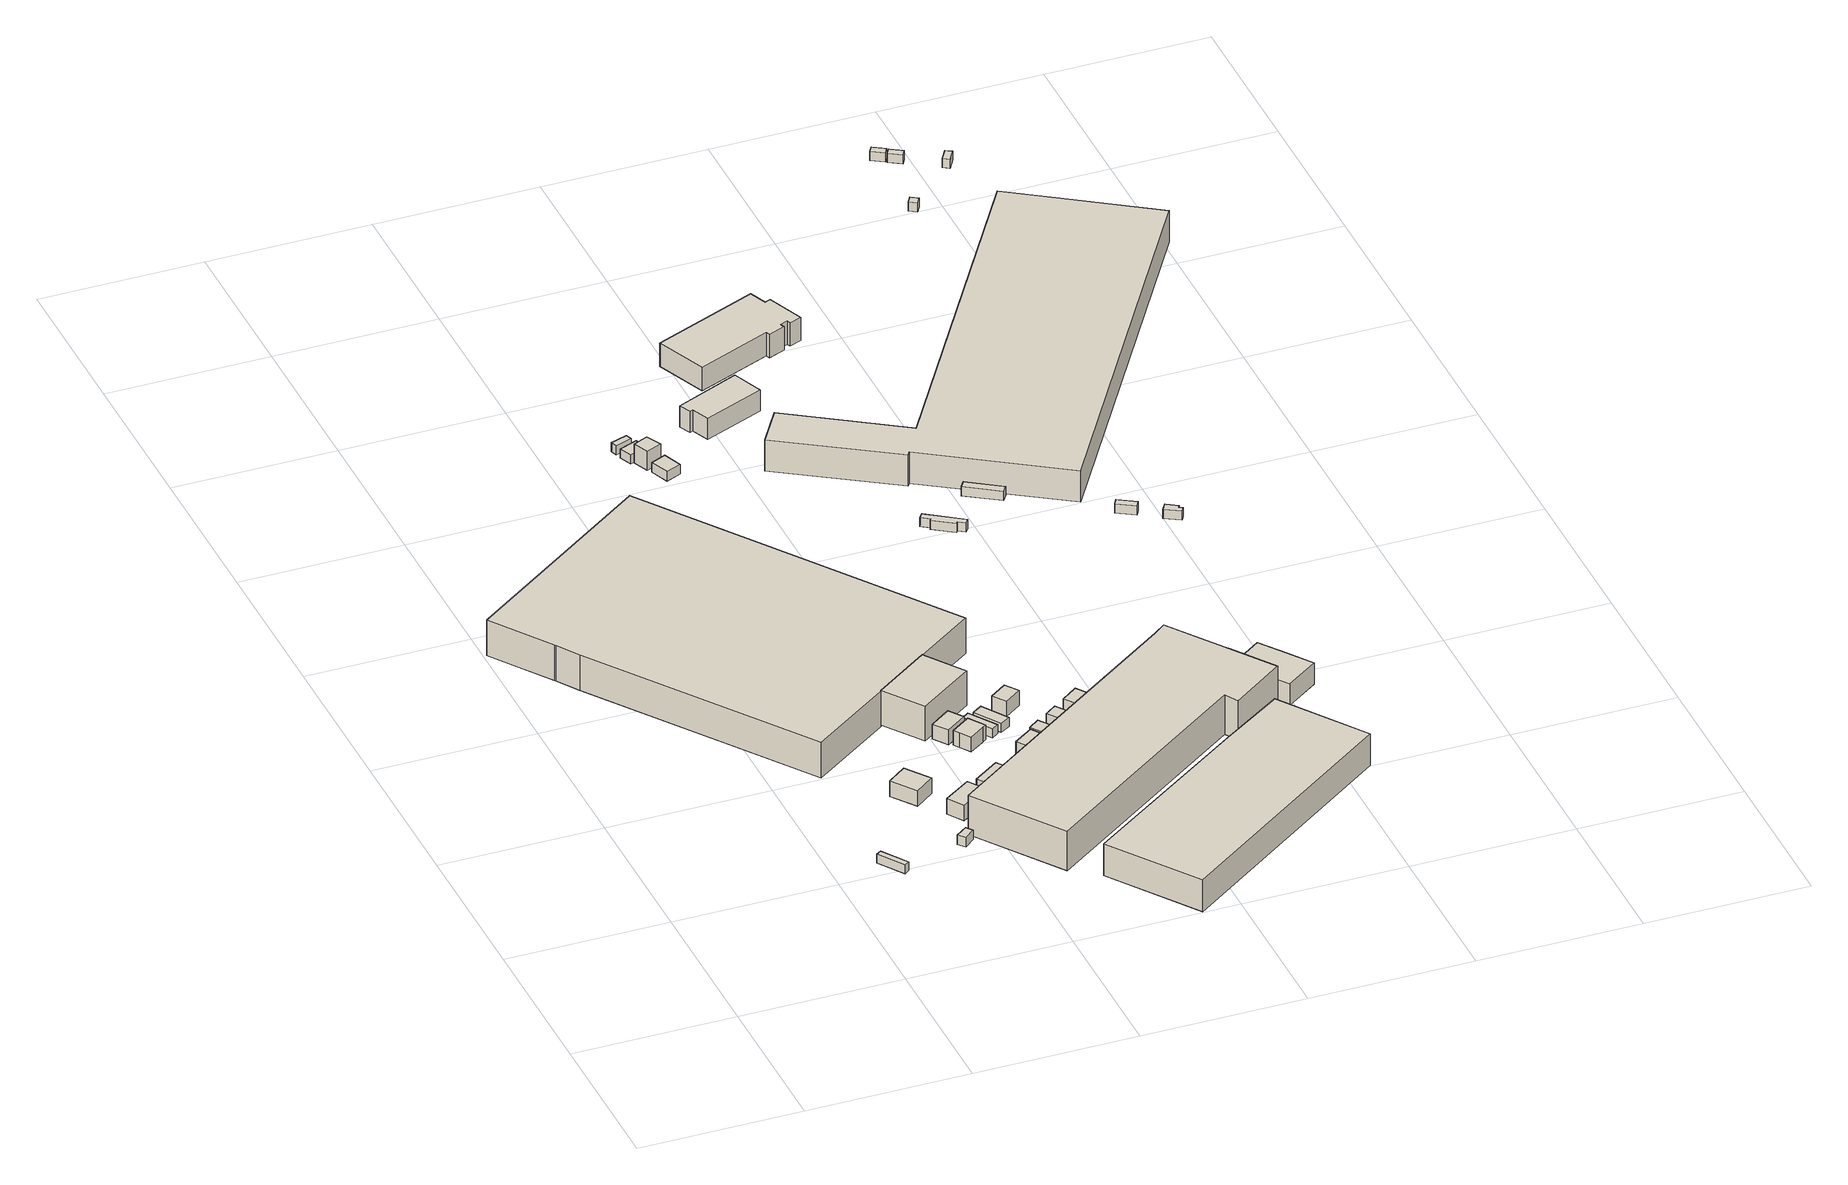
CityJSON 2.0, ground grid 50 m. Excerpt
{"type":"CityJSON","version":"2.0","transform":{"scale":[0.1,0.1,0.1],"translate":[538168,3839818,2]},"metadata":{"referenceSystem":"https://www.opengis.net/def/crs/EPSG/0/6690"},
"CityObjects":{
"building1":{"type":"Building","attributes":{"計測周辺長":77.99,"1/2500図郭":34,"区名":"西淀川区","町丁目名称":"中島２丁目","街区番号":5,"class":"3003","usage":"431","storeysAboveGround":1,"BuildingDetailAttribute.buildingRoofEdgeArea":326.57,"BuildingDetailAttribute.buildingStructureType":"610","BuildingDetailAttribute.buildingStructureOrgType":"2","BuildingDetailAttribute.detailedUsage":"1720","BuildingDetailAttribute.specifiedBuildingCoverageRate":0.6,"BuildingDetailAttribute.surveyYear":2017,"BuildingHighTideRiskAttribute.description":"1","BuildingHighTideRiskAttribute.rank":"2","BuildingHighTideRiskAttribute.depth":2.82,"BuildingIDAttribute.prefecture":"27","BuildingIDAttribute.city":"27113"},"geometry":[{"type":"Solid","lod":"1","boundaries":[[[[0,1,2,3]],[[2,4,5,3]],[[1,6,4,2]],[[0,7,6,1]],[[3,5,7,0]],[[4,6,7,5]]]]}]},
"building2":{"type":"Building","attributes":{"計測周辺長":13.56,"1/2500図郭":34,"区名":"西淀川区","町丁目名称":"中島２丁目","街区番号":4,"class":"3001","usage":"441","measuredHeight":3.3,"storeysAboveGround":1,"BuildingDetailAttribute.buildingRoofEdgeArea":10.81,"BuildingDetailAttribute.buildingStructureType":"601","BuildingDetailAttribute.buildingStructureOrgType":"1","BuildingDetailAttribute.detailedUsage":"1510","BuildingDetailAttribute.specifiedBuildingCoverageRate":0.6,"BuildingDetailAttribute.surveyYear":2017,"BuildingHighTideRiskAttribute.description":"1","BuildingHighTideRiskAttribute.rank":"2","BuildingHighTideRiskAttribute.depth":2.66,"BuildingIDAttribute.prefecture":"27","BuildingIDAttribute.city":"27113"},"geometry":[{"type":"Solid","lod":"1","boundaries":[[[[8,9,10,11]],[[10,12,13,11]],[[9,14,12,10]],[[8,15,14,9]],[[11,13,15,8]],[[12,14,15,13]]]]}]},
"building3":{"type":"Building","attributes":{"class":"3001","measuredHeight":5.2,"BuildingDetailAttribute.specifiedBuildingCoverageRate":0.6,"BuildingDetailAttribute.surveyYear":2017,"BuildingHighTideRiskAttribute.description":"1","BuildingHighTideRiskAttribute.rank":"2","BuildingHighTideRiskAttribute.depth":2.06,"BuildingIDAttribute.prefecture":"27","BuildingIDAttribute.city":"27113"},"geometry":[{"type":"Solid","lod":"1","boundaries":[[[[16,17,18,19]],[[18,20,21,19]],[[17,22,20,18]],[[16,23,22,17]],[[19,21,23,16]],[[20,22,23,21]]]]}]},
"building4":{"type":"Building","attributes":{"計測周辺長":425.92,"1/2500図郭":24,"区名":"西淀川区","町丁目名称":"中島２丁目","街区番号":4,"class":"3001","usage":"441","measuredHeight":11.9,"storeysAboveGround":1,"BuildingDetailAttribute.buildingRoofEdgeArea":8644.72,"BuildingDetailAttribute.buildingStructureType":"610","BuildingDetailAttribute.buildingStructureOrgType":"2","BuildingDetailAttribute.detailedUsage":"1520","BuildingDetailAttribute.specifiedBuildingCoverageRate":0.6,"BuildingDetailAttribute.surveyYear":2017,"BuildingHighTideRiskAttribute.description":"1","BuildingHighTideRiskAttribute.rank":"2","BuildingHighTideRiskAttribute.depth":2.27,"BuildingIDAttribute.prefecture":"27","BuildingIDAttribute.city":"27113"},"geometry":[{"type":"Solid","lod":"1","boundaries":[[[[24,25,26,27,28,29,30,31,32,33]],[[32,34,35,33]],[[31,36,34,32]],[[30,37,36,31]],[[29,38,37,30]],[[28,39,38,29]],[[27,40,39,28]],[[26,41,40,27]],[[25,42,41,26]],[[24,43,42,25]],[[33,35,43,24]],[[34,36,37,38,39,40,41,42,43,35]]]]}]},
"building5":{"type":"Building","attributes":{"class":"3001","measuredHeight":5.1,"BuildingDetailAttribute.specifiedBuildingCoverageRate":0.6,"BuildingDetailAttribute.surveyYear":2017,"BuildingHighTideRiskAttribute.description":"1","BuildingHighTideRiskAttribute.rank":"2","BuildingHighTideRiskAttribute.depth":2.15,"BuildingIDAttribute.prefecture":"27","BuildingIDAttribute.city":"27113"},"geometry":[{"type":"Solid","lod":"1","boundaries":[[[[44,45,46,47]],[[46,48,49,47]],[[45,50,48,46]],[[44,51,50,45]],[[47,49,51,44]],[[48,50,51,49]]]]}]},
"building6":{"type":"Building","attributes":{"class":"3001","BuildingDetailAttribute.specifiedBuildingCoverageRate":0.6,"BuildingDetailAttribute.surveyYear":2017,"BuildingHighTideRiskAttribute.description":"1","BuildingHighTideRiskAttribute.rank":"2","BuildingHighTideRiskAttribute.depth":2.22,"BuildingIDAttribute.prefecture":"27","BuildingIDAttribute.city":"27113"},"geometry":[{"type":"Solid","lod":"1","boundaries":[[[[52,53,54,55]],[[54,56,57,55]],[[53,58,56,54]],[[52,59,58,53]],[[55,57,59,52]],[[56,58,59,57]]]]}]},
"building7":{"type":"Building","attributes":{"class":"3001","BuildingDetailAttribute.specifiedBuildingCoverageRate":0.6,"BuildingDetailAttribute.surveyYear":2017,"BuildingHighTideRiskAttribute.description":"1","BuildingHighTideRiskAttribute.rank":"2","BuildingHighTideRiskAttribute.depth":2.06,"BuildingIDAttribute.prefecture":"27","BuildingIDAttribute.city":"27113"},"geometry":[{"type":"Solid","lod":"1","boundaries":[[[[60,61,62,63]],[[62,64,65,63]],[[61,66,64,62]],[[60,67,66,61]],[[63,65,67,60]],[[64,66,67,65]]]]}]},
"building8":{"type":"Building","attributes":{"class":"3001","measuredHeight":3.4,"BuildingDetailAttribute.specifiedBuildingCoverageRate":0.6,"BuildingDetailAttribute.surveyYear":2017,"BuildingHighTideRiskAttribute.description":"1","BuildingHighTideRiskAttribute.rank":"2","BuildingHighTideRiskAttribute.depth":2.06,"BuildingIDAttribute.prefecture":"27","BuildingIDAttribute.city":"27113"},"geometry":[{"type":"Solid","lod":"1","boundaries":[[[[62,68,69,63]],[[69,70,71,63]],[[68,72,70,69]],[[62,73,72,68]],[[63,71,73,62]],[[70,72,73,71]]]]}]},
"building9":{"type":"Building","attributes":{"class":"3001","measuredHeight":4.9,"BuildingDetailAttribute.specifiedBuildingCoverageRate":0.6,"BuildingDetailAttribute.surveyYear":2017,"BuildingHighTideRiskAttribute.description":"1","BuildingHighTideRiskAttribute.rank":"2","BuildingHighTideRiskAttribute.depth":1.82,"BuildingIDAttribute.prefecture":"27","BuildingIDAttribute.city":"27113"},"geometry":[{"type":"Solid","lod":"1","boundaries":[[[[74,75,76,77]],[[76,78,79,77]],[[75,80,78,76]],[[74,81,80,75]],[[77,79,81,74]],[[78,80,81,79]]]]}]},
"building10":{"type":"Building","attributes":{"class":"3001","BuildingDetailAttribute.specifiedBuildingCoverageRate":0.6,"BuildingDetailAttribute.surveyYear":2017,"BuildingHighTideRiskAttribute.description":"1","BuildingHighTideRiskAttribute.rank":"2","BuildingHighTideRiskAttribute.depth":1.84,"BuildingIDAttribute.prefecture":"27","BuildingIDAttribute.city":"27113"},"geometry":[{"type":"Solid","lod":"1","boundaries":[[[[82,83,84,85]],[[84,86,87,85]],[[83,88,86,84]],[[82,89,88,83]],[[85,87,89,82]],[[86,88,89,87]]]]}]},
"building11":{"type":"Building","attributes":{"計測周辺長":425.92,"1/2500図郭":24,"区名":"西淀川区","町丁目名称":"中島２丁目","街区番号":4,"class":"3003","usage":"441","measuredHeight":11.6,"storeysAboveGround":1,"BuildingDetailAttribute.buildingRoofEdgeArea":8644.72,"BuildingDetailAttribute.buildingStructureType":"610","BuildingDetailAttribute.buildingStructureOrgType":"2","BuildingDetailAttribute.detailedUsage":"1520","BuildingDetailAttribute.specifiedBuildingCoverageRate":0.6,"BuildingDetailAttribute.surveyYear":2017,"BuildingHighTideRiskAttribute.description":"1","BuildingHighTideRiskAttribute.rank":"2","BuildingHighTideRiskAttribute.depth":1.83,"BuildingIDAttribute.prefecture":"27","BuildingIDAttribute.city":"27113"},"geometry":[{"type":"Solid","lod":"1","boundaries":[[[[90,91,92,93]],[[92,94,95,93]],[[91,96,94,92]],[[90,97,96,91]],[[93,95,97,90]],[[94,96,97,95]]]]}]},
"building12":{"type":"Building","attributes":{"class":"3001","measuredHeight":4.9,"BuildingDetailAttribute.specifiedBuildingCoverageRate":0.6,"BuildingDetailAttribute.surveyYear":2017,"BuildingHighTideRiskAttribute.description":"1","BuildingHighTideRiskAttribute.rank":"2","BuildingHighTideRiskAttribute.depth":1.82,"BuildingIDAttribute.prefecture":"27","BuildingIDAttribute.city":"27113"},"geometry":[{"type":"Solid","lod":"1","boundaries":[[[[98,99,100,101,102,103]],[[102,104,105,103]],[[101,106,104,102]],[[100,107,106,101]],[[99,108,107,100]],[[98,109,108,99]],[[103,105,109,98]],[[104,106,107,108,109,105]]]]}]},
"building13":{"type":"Building","attributes":{"class":"3001","BuildingDetailAttribute.specifiedBuildingCoverageRate":0.6,"BuildingDetailAttribute.surveyYear":2017,"BuildingHighTideRiskAttribute.description":"1","BuildingHighTideRiskAttribute.rank":"2","BuildingHighTideRiskAttribute.depth":1.9,"BuildingIDAttribute.prefecture":"27","BuildingIDAttribute.city":"27113"},"geometry":[{"type":"Solid","lod":"1","boundaries":[[[[110,111,112,113]],[[112,114,115,113]],[[111,116,114,112]],[[110,117,116,111]],[[113,115,117,110]],[[114,116,117,115]]]]}]},
"building14":{"type":"Building","attributes":{"class":"3001","measuredHeight":5.3,"BuildingDetailAttribute.specifiedBuildingCoverageRate":0.6,"BuildingDetailAttribute.surveyYear":2017,"BuildingHighTideRiskAttribute.description":"1","BuildingHighTideRiskAttribute.rank":"2","BuildingHighTideRiskAttribute.depth":2.2,"BuildingIDAttribute.prefecture":"27","BuildingIDAttribute.city":"27113"},"geometry":[{"type":"Solid","lod":"1","boundaries":[[[[118,119,120,121]],[[120,122,123,121]],[[119,124,122,120]],[[118,125,124,119]],[[121,123,125,118]],[[122,124,125,123]]]]}]},
"building15":{"type":"Building","attributes":{"class":"3001","BuildingDetailAttribute.specifiedBuildingCoverageRate":0.6,"BuildingDetailAttribute.surveyYear":2017,"BuildingHighTideRiskAttribute.description":"1","BuildingHighTideRiskAttribute.rank":"2","BuildingHighTideRiskAttribute.depth":1.9,"BuildingIDAttribute.prefecture":"27","BuildingIDAttribute.city":"27113"},"geometry":[{"type":"Solid","lod":"1","boundaries":[[[[126,127,128,129]],[[128,130,131,129]],[[127,132,130,128]],[[126,133,132,127]],[[129,131,133,126]],[[130,132,133,131]]]]}]},
"building16":{"type":"Building","attributes":{"class":"3001","BuildingDetailAttribute.specifiedBuildingCoverageRate":0.6,"BuildingDetailAttribute.surveyYear":2017,"BuildingHighTideRiskAttribute.description":"1","BuildingHighTideRiskAttribute.rank":"2","BuildingHighTideRiskAttribute.depth":2.34,"BuildingIDAttribute.prefecture":"27","BuildingIDAttribute.city":"27113"},"geometry":[{"type":"Solid","lod":"1","boundaries":[[[[134,135,136,137]],[[136,138,139,137]],[[135,140,138,136]],[[134,141,140,135]],[[137,139,141,134]],[[138,140,141,139]]]]}]},
"building17":{"type":"Building","attributes":{"class":"3001","BuildingDetailAttribute.specifiedBuildingCoverageRate":0.6,"BuildingDetailAttribute.surveyYear":2017,"BuildingHighTideRiskAttribute.description":"1","BuildingHighTideRiskAttribute.rank":"2","BuildingHighTideRiskAttribute.depth":2.36,"BuildingIDAttribute.prefecture":"27","BuildingIDAttribute.city":"27113"},"geometry":[{"type":"Solid","lod":"1","boundaries":[[[[142,143,144,145]],[[144,146,147,145]],[[143,148,146,144]],[[142,149,148,143]],[[145,147,149,142]],[[146,148,149,147]]]]}]},
"building18":{"type":"Building","attributes":{"計測周辺長":20.49,"1/2500図郭":24,"区名":"西淀川区","町丁目名称":"中島２丁目","街区番号":4,"class":"3001","usage":"441","measuredHeight":6.5,"storeysAboveGround":2,"BuildingDetailAttribute.buildingRoofEdgeArea":26.22,"BuildingDetailAttribute.buildingStructureType":"610","BuildingDetailAttribute.buildingStructureOrgType":"2","BuildingDetailAttribute.detailedUsage":"1510","BuildingDetailAttribute.specifiedBuildingCoverageRate":0.6,"BuildingDetailAttribute.surveyYear":2017,"BuildingHighTideRiskAttribute.description":"1","BuildingHighTideRiskAttribute.rank":"2","BuildingHighTideRiskAttribute.depth":2.36,"BuildingIDAttribute.prefecture":"27","BuildingIDAttribute.city":"27113"},"geometry":[{"type":"Solid","lod":"1","boundaries":[[[[150,151,152,153]],[[152,154,155,153]],[[151,156,154,152]],[[150,157,156,151]],[[153,155,157,150]],[[154,156,157,155]]]]}]},
"building19":{"type":"Building","attributes":{"class":"3001","measuredHeight":5.2,"BuildingDetailAttribute.specifiedBuildingCoverageRate":0.6,"BuildingDetailAttribute.surveyYear":2017,"BuildingHighTideRiskAttribute.description":"1","BuildingHighTideRiskAttribute.rank":"2","BuildingHighTideRiskAttribute.depth":2.08,"BuildingIDAttribute.prefecture":"27","BuildingIDAttribute.city":"27113"},"geometry":[{"type":"Solid","lod":"1","boundaries":[[[[158,159,160,161]],[[160,162,163,161]],[[159,164,162,160]],[[158,165,164,159]],[[161,163,165,158]],[[162,164,165,163]]]]}]},
"building20":{"type":"Building","attributes":{"計測周辺長":22.66,"1/2500図郭":24,"区名":"西淀川区","町丁目名称":"中島２丁目","街区番号":4,"class":"3001","usage":"441","measuredHeight":3.2,"storeysAboveGround":1,"BuildingDetailAttribute.buildingRoofEdgeArea":31.81,"BuildingDetailAttribute.buildingStructureType":"610","BuildingDetailAttribute.buildingStructureOrgType":"2","BuildingDetailAttribute.detailedUsage":"1510","BuildingDetailAttribute.specifiedBuildingCoverageRate":0.6,"BuildingDetailAttribute.surveyYear":2017,"BuildingHighTideRiskAttribute.description":"1","BuildingHighTideRiskAttribute.rank":"2","BuildingHighTideRiskAttribute.depth":2.44,"BuildingIDAttribute.prefecture":"27","BuildingIDAttribute.city":"27113"},"geometry":[{"type":"Solid","lod":"1","boundaries":[[[[166,167,168,169]],[[168,170,171,169]],[[167,172,170,168]],[[166,173,172,167]],[[169,171,173,166]],[[170,172,173,171]]]]}]},
"building21":{"type":"Building","attributes":{"class":"3001","measuredHeight":5.1,"BuildingDetailAttribute.specifiedBuildingCoverageRate":0.6,"BuildingDetailAttribute.surveyYear":2017,"BuildingHighTideRiskAttribute.description":"1","BuildingHighTideRiskAttribute.rank":"2","BuildingHighTideRiskAttribute.depth":1.98,"BuildingIDAttribute.prefecture":"27","BuildingIDAttribute.city":"27113"},"geometry":[{"type":"Solid","lod":"1","boundaries":[[[[174,175,176,177]],[[176,178,179,177]],[[175,180,178,176]],[[174,181,180,175]],[[177,179,181,174]],[[178,180,181,179]]]]}]},
"building22":{"type":"Building","attributes":{"class":"3001","measuredHeight":5.3,"BuildingDetailAttribute.specifiedBuildingCoverageRate":0.6,"BuildingDetailAttribute.surveyYear":2017,"BuildingHighTideRiskAttribute.description":"1","BuildingHighTideRiskAttribute.rank":"2","BuildingHighTideRiskAttribute.depth":2.14,"BuildingIDAttribute.prefecture":"27","BuildingIDAttribute.city":"27113"},"geometry":[{"type":"Solid","lod":"1","boundaries":[[[[182,183,184,185,186,187]],[[186,188,189,187]],[[185,190,188,186]],[[184,191,190,185]],[[183,192,191,184]],[[182,193,192,183]],[[187,189,193,182]],[[188,190,191,192,193,189]]]]}]},
"building23":{"type":"Building","attributes":{"計測周辺長":275.48,"1/2500図郭":34,"区名":"西淀川区","町丁目名称":"中島２丁目","街区番号":4,"class":"3001","usage":"441","measuredHeight":13,"storeysAboveGround":2,"BuildingDetailAttribute.buildingRoofEdgeArea":3377.23,"BuildingDetailAttribute.buildingStructureType":"610","BuildingDetailAttribute.buildingStructureOrgType":"2","BuildingDetailAttribute.detailedUsage":"1510","BuildingDetailAttribute.specifiedBuildingCoverageRate":0.6,"BuildingDetailAttribute.surveyYear":2017,"BuildingHighTideRiskAttribute.description":"1","BuildingHighTideRiskAttribute.rank":"2","BuildingHighTideRiskAttribute.depth":2.67,"BuildingIDAttribute.prefecture":"27","BuildingIDAttribute.city":"27113"},"geometry":[{"type":"Solid","lod":"1","boundaries":[[[[194,195,196,197,198,199,200,201,202,203]],[[202,204,205,203]],[[201,206,204,202]],[[200,207,206,201]],[[199,208,207,200]],[[198,209,208,199]],[[197,210,209,198]],[[196,211,210,197]],[[195,212,211,196]],[[194,213,212,195]],[[203,205,213,194]],[[204,206,207,208,209,210,211,212,213,205]]]]}]},
"building24":{"type":"Building","attributes":{"class":"3001","measuredHeight":5.6,"BuildingDetailAttribute.specifiedBuildingCoverageRate":0.6,"BuildingDetailAttribute.surveyYear":2017,"BuildingHighTideRiskAttribute.description":"1","BuildingHighTideRiskAttribute.rank":"2","BuildingHighTideRiskAttribute.depth":2.24,"BuildingIDAttribute.prefecture":"27","BuildingIDAttribute.city":"27113"},"geometry":[{"type":"Solid","lod":"1","boundaries":[[[[214,215,216,217,218,219]],[[218,220,221,219]],[[217,222,220,218]],[[216,223,222,217]],[[215,224,223,216]],[[214,225,224,215]],[[219,221,225,214]],[[220,222,223,224,225,221]]]]}]},
"building25":{"type":"Building","attributes":{"計測周辺長":236.14,"1/2500図郭":34,"区名":"西淀川区","町丁目名称":"中島２丁目","街区番号":4,"class":"3001","usage":"441","measuredHeight":10.6,"storeysAboveGround":1,"BuildingDetailAttribute.buildingRoofEdgeArea":2782.31,"BuildingDetailAttribute.buildingStructureType":"610","BuildingDetailAttribute.buildingStructureOrgType":"2","BuildingDetailAttribute.detailedUsage":"1510","BuildingDetailAttribute.specifiedBuildingCoverageRate":0.6,"BuildingDetailAttribute.surveyYear":2017,"BuildingHighTideRiskAttribute.description":"1","BuildingHighTideRiskAttribute.rank":"2","BuildingHighTideRiskAttribute.depth":2.95,"BuildingIDAttribute.prefecture":"27","BuildingIDAttribute.city":"27113"},"geometry":[{"type":"Solid","lod":"1","boundaries":[[[[226,227,228,229,230]],[[229,231,232,230]],[[228,233,231,229]],[[227,234,233,228]],[[226,235,234,227]],[[230,232,235,226]],[[231,233,234,235,232]]]]}]},
"building26":{"type":"Building","attributes":{"計測周辺長":63.24,"1/2500図郭":24,"区名":"西淀川区","町丁目名称":"中島２丁目","街区番号":3,"class":"3001","usage":"401","measuredHeight":7.1,"storeysAboveGround":2,"BuildingDetailAttribute.buildingRoofEdgeArea":209.66,"BuildingDetailAttribute.buildingStructureType":"610","BuildingDetailAttribute.buildingStructureOrgType":"2","BuildingDetailAttribute.detailedUsage":"1310","BuildingDetailAttribute.specifiedBuildingCoverageRate":0.6,"BuildingDetailAttribute.surveyYear":2017,"BuildingTsunamiRiskAttribute.description":"1","BuildingTsunamiRiskAttribute.rank":"1","BuildingTsunamiRiskAttribute.depth":0.14,"BuildingHighTideRiskAttribute.description":"1","BuildingHighTideRiskAttribute.rank":"2","BuildingHighTideRiskAttribute.depth":2.68,"BuildingIDAttribute.prefecture":"27","BuildingIDAttribute.city":"27113"},"geometry":[{"type":"Solid","lod":"1","boundaries":[[[[236,237,238,239,240,241]],[[240,242,243,241]],[[239,244,242,240]],[[238,245,244,239]],[[237,246,245,238]],[[236,247,246,237]],[[241,243,247,236]],[[242,244,245,246,247,243]]]]}]},
"building27":{"type":"Building","attributes":{"class":"3001","BuildingDetailAttribute.specifiedBuildingCoverageRate":0.6,"BuildingDetailAttribute.surveyYear":2017,"BuildingHighTideRiskAttribute.description":"1","BuildingHighTideRiskAttribute.rank":"2","BuildingHighTideRiskAttribute.depth":2.57,"BuildingIDAttribute.prefecture":"27","BuildingIDAttribute.city":"27113"},"geometry":[{"type":"Solid","lod":"1","boundaries":[[[[248,249,250,251,252,253,254,255]],[[254,256,257,255]],[[253,258,256,254]],[[252,259,258,253]],[[251,260,259,252]],[[250,261,260,251]],[[249,262,261,250]],[[248,263,262,249]],[[255,257,263,248]],[[256,258,259,260,261,262,263,257]]]]}]},
"building28":{"type":"Building","attributes":{"計測周辺長":112.51,"1/2500図郭":24,"区名":"西淀川区","町丁目名称":"中島２丁目","街区番号":3,"class":"3001","usage":"401","measuredHeight":7.9,"storeysAboveGround":2,"BuildingDetailAttribute.buildingRoofEdgeArea":619.54,"BuildingDetailAttribute.buildingStructureType":"610","BuildingDetailAttribute.buildingStructureOrgType":"2","BuildingDetailAttribute.detailedUsage":"1310","BuildingDetailAttribute.specifiedBuildingCoverageRate":0.6,"BuildingDetailAttribute.surveyYear":2017,"BuildingTsunamiRiskAttribute.description":"1","BuildingTsunamiRiskAttribute.rank":"1","BuildingTsunamiRiskAttribute.depth":0.09,"BuildingHighTideRiskAttribute.description":"1","BuildingHighTideRiskAttribute.rank":"2","BuildingHighTideRiskAttribute.depth":2.77,"BuildingIDAttribute.prefecture":"27","BuildingIDAttribute.city":"27113"},"geometry":[{"type":"Solid","lod":"1","boundaries":[[[[264,265,266,267,268,269,270,271,272,273,274,275]],[[274,276,277,275]],[[273,278,276,274]],[[272,279,278,273]],[[271,280,279,272]],[[270,281,280,271]],[[269,282,281,270]],[[268,283,282,269]],[[267,284,283,268]],[[266,285,284,267]],[[265,286,285,266]],[[264,287,286,265]],[[275,277,287,264]],[[276,278,279,280,281,282,283,284,285,286,287,277]]]]}]},
"building29":{"type":"Building","attributes":{"計測周辺長":57.34,"1/2500図郭":24,"区名":"西淀川区","町丁目名称":"中島２丁目","街区番号":4,"class":"3001","usage":"431","measuredHeight":6,"storeysAboveGround":1,"BuildingDetailAttribute.buildingRoofEdgeArea":172.19,"BuildingDetailAttribute.buildingStructureType":"610","BuildingDetailAttribute.buildingStructureOrgType":"2","BuildingDetailAttribute.detailedUsage":"1720","BuildingDetailAttribute.specifiedBuildingCoverageRate":0.6,"BuildingDetailAttribute.surveyYear":2017,"BuildingHighTideRiskAttribute.description":"1","BuildingHighTideRiskAttribute.rank":"2","BuildingHighTideRiskAttribute.depth":2.66,"BuildingIDAttribute.prefecture":"27","BuildingIDAttribute.city":"27113"},"geometry":[{"type":"Solid","lod":"1","boundaries":[[[[288,289,290,291]],[[290,292,293,291]],[[289,294,292,290]],[[288,295,294,289]],[[291,293,295,288]],[[292,294,295,293]]]]}]},
"building30":{"type":"Building","attributes":{"class":"3001","measuredHeight":3.1,"BuildingDetailAttribute.specifiedBuildingCoverageRate":0.6,"BuildingDetailAttribute.surveyYear":2017,"BuildingHighTideRiskAttribute.description":"1","BuildingHighTideRiskAttribute.rank":"2","BuildingHighTideRiskAttribute.depth":2.93,"BuildingIDAttribute.prefecture":"27","BuildingIDAttribute.city":"27113"},"geometry":[{"type":"Solid","lod":"1","boundaries":[[[[296,297,298,299]],[[298,300,301,299]],[[297,302,300,298]],[[296,303,302,297]],[[299,301,303,296]],[[300,302,303,301]]]]}]},
"building31":{"type":"Building","attributes":{"計測周辺長":62.43,"1/2500図郭":34,"区名":"西淀川区","町丁目名称":"中島２丁目","街区番号":4,"class":"3001","usage":"431","measuredHeight":7.2,"storeysAboveGround":2,"BuildingDetailAttribute.buildingRoofEdgeArea":234.24,"BuildingDetailAttribute.buildingStructureType":"610","BuildingDetailAttribute.buildingStructureOrgType":"2","BuildingDetailAttribute.detailedUsage":"1720","BuildingDetailAttribute.specifiedBuildingCoverageRate":0.6,"BuildingDetailAttribute.surveyYear":2017,"BuildingHighTideRiskAttribute.description":"1","BuildingHighTideRiskAttribute.rank":"2","BuildingHighTideRiskAttribute.depth":2.73,"BuildingIDAttribute.prefecture":"27","BuildingIDAttribute.city":"27113"},"geometry":[{"type":"Solid","lod":"1","boundaries":[[[[304,305,306,307,308,309]],[[308,310,311,309]],[[307,312,310,308]],[[306,313,312,307]],[[305,314,313,306]],[[304,315,314,305]],[[309,311,315,304]],[[310,312,313,314,315,311]]]]}]},
"building32":{"type":"Building","attributes":{"class":"3001","BuildingDetailAttribute.specifiedBuildingCoverageRate":0.6,"BuildingDetailAttribute.surveyYear":2017,"BuildingHighTideRiskAttribute.description":"1","BuildingHighTideRiskAttribute.rank":"2","BuildingHighTideRiskAttribute.depth":2.97,"BuildingIDAttribute.prefecture":"27","BuildingIDAttribute.city":"27113"},"geometry":[{"type":"Solid","lod":"1","boundaries":[[[[316,317,318,319]],[[318,320,321,319]],[[317,322,320,318]],[[316,323,322,317]],[[319,321,323,316]],[[320,322,323,321]]]]}]},
"building33":{"type":"Building","attributes":{"計測周辺長":15.97,"1/2500図郭":24,"区名":"西淀川区","町丁目名称":"中島２丁目","街区番号":3,"class":"3001","usage":"441","storeysAboveGround":1,"BuildingDetailAttribute.buildingRoofEdgeArea":13.08,"BuildingDetailAttribute.buildingStructureType":"610","BuildingDetailAttribute.buildingStructureOrgType":"2","BuildingDetailAttribute.detailedUsage":"1520","BuildingDetailAttribute.specifiedBuildingCoverageRate":0.6,"BuildingDetailAttribute.surveyYear":2017,"BuildingHighTideRiskAttribute.description":"1","BuildingHighTideRiskAttribute.rank":"2","BuildingHighTideRiskAttribute.depth":2.97,"BuildingIDAttribute.prefecture":"27","BuildingIDAttribute.city":"27113"},"geometry":[{"type":"Solid","lod":"1","boundaries":[[[[324,325,326,327,328,329]],[[328,330,331,329]],[[327,332,330,328]],[[326,333,332,327]],[[325,334,333,326]],[[324,335,334,325]],[[329,331,335,324]],[[330,332,333,334,335,331]]]]}]},
"building34":{"type":"Building","attributes":{"計測周辺長":442.2,"1/2500図郭":24,"区名":"西淀川区","町丁目名称":"中島２丁目","街区番号":3,"class":"3001","usage":"441","measuredHeight":10.5,"storeysAboveGround":1,"BuildingDetailAttribute.buildingRoofEdgeArea":6915.2,"BuildingDetailAttribute.buildingStructureType":"610","BuildingDetailAttribute.buildingStructureOrgType":"2","BuildingDetailAttribute.detailedUsage":"1520","BuildingDetailAttribute.specifiedBuildingCoverageRate":0.6,"BuildingDetailAttribute.surveyYear":2017,"BuildingTsunamiRiskAttribute.description":"1","BuildingTsunamiRiskAttribute.rank":"1","BuildingTsunamiRiskAttribute.depth":0.02,"BuildingHighTideRiskAttribute.description":"1","BuildingHighTideRiskAttribute.rank":"2","BuildingHighTideRiskAttribute.depth":2.87,"BuildingIDAttribute.prefecture":"27","BuildingIDAttribute.city":"27113"},"geometry":[{"type":"Solid","lod":"1","boundaries":[[[[336,337,338,339,340,341,342,343,344,345]],[[344,346,347,345]],[[343,348,346,344]],[[342,349,348,343]],[[341,350,349,342]],[[340,351,350,341]],[[339,352,351,340]],[[338,353,352,339]],[[337,354,353,338]],[[336,355,354,337]],[[345,347,355,336]],[[346,348,349,350,351,352,353,354,355,347]]]]}]},
"building35":{"type":"Building","attributes":{"class":"3001","BuildingDetailAttribute.specifiedBuildingCoverageRate":0.6,"BuildingDetailAttribute.surveyYear":2017,"BuildingTsunamiRiskAttribute.description":"1","BuildingTsunamiRiskAttribute.rank":"1","BuildingTsunamiRiskAttribute.depth":0.16,"BuildingHighTideRiskAttribute.description":"1","BuildingHighTideRiskAttribute.rank":"2","BuildingHighTideRiskAttribute.depth":2.56,"BuildingIDAttribute.prefecture":"27","BuildingIDAttribute.city":"27113"},"geometry":[{"type":"Solid","lod":"1","boundaries":[[[[356,357,358,359]],[[358,360,361,359]],[[357,362,360,358]],[[356,363,362,357]],[[359,361,363,356]],[[360,362,363,361]]]]}]},
"building36":{"type":"Building","attributes":{"class":"3001","BuildingDetailAttribute.specifiedBuildingCoverageRate":0.6,"BuildingDetailAttribute.surveyYear":2017,"BuildingHighTideRiskAttribute.description":"1","BuildingHighTideRiskAttribute.rank":"2","BuildingHighTideRiskAttribute.depth":1.88,"BuildingIDAttribute.prefecture":"27","BuildingIDAttribute.city":"27113"},"geometry":[{"type":"Solid","lod":"1","boundaries":[[[[364,365,366,367]],[[366,368,369,367]],[[365,370,368,366]],[[364,371,370,365]],[[367,369,371,364]],[[368,370,371,369]]]]}]},
"building37":{"type":"Building","attributes":{"class":"3001","BuildingDetailAttribute.specifiedBuildingCoverageRate":0.6,"BuildingDetailAttribute.surveyYear":2017,"BuildingHighTideRiskAttribute.description":"1","BuildingHighTideRiskAttribute.rank":"2","BuildingHighTideRiskAttribute.depth":1.88,"BuildingIDAttribute.prefecture":"27","BuildingIDAttribute.city":"27113"},"geometry":[{"type":"Solid","lod":"1","boundaries":[[[[372,373,374,375]],[[374,376,377,375]],[[373,378,376,374]],[[372,379,378,373]],[[375,377,379,372]],[[376,378,379,377]]]]}]},
"building38":{"type":"Building","attributes":{"class":"3001","BuildingDetailAttribute.specifiedBuildingCoverageRate":0.6,"BuildingDetailAttribute.surveyYear":2017,"BuildingHighTideRiskAttribute.description":"1","BuildingHighTideRiskAttribute.rank":"2","BuildingHighTideRiskAttribute.depth":1.94,"BuildingIDAttribute.prefecture":"27","BuildingIDAttribute.city":"27113"},"geometry":[{"type":"Solid","lod":"1","boundaries":[[[[380,381,382,383]],[[382,384,385,383]],[[381,386,384,382]],[[380,387,386,381]],[[383,385,387,380]],[[384,386,387,385]]]]}]}
},
"vertices":[
[636,558,8],[651,568,8],[704,490,8],[689,480,8],[704,490,38],[689,480,38],[651,568,38],[636,558,38],
[875,556,11],[910,582,11],[925,562,11],[893,536,11],[925,562,43],[893,536,43],[910,582,43],[875,556,43],
[787,843,13],[847,887,13],[901,813,13],[842,769,13],[901,813,65],[842,769,65],[847,887,65],[787,843,65],
[602,2326,11],[1244,1422,11],[1064,1295,11],[892,1173,11],[646,999,11],[184,1648,11],[139,1716,11],[136,1720,11],[7,1902,11],[14,1907,11],[7,1902,130],[14,1907,130],[136,1720,130],[139,1716,130],[184,1648,130],[646,999,130],[892,1173,130],[1064,1295,130],[1244,1422,130],[602,2326,130],
[901,702,14],[986,760,14],[1019,711,14],[934,654,14],[1019,711,66],[934,654,66],[986,760,66],[901,702,66],
[1025,790,15],[1105,846,15],[1149,784,15],[1068,728,15],[1149,784,45],[1068,728,45],[1105,846,45],[1025,790,45],
[580,2366,15],[636,2406,15],[672,2356,15],[616,2316,15],[672,2356,45],[616,2316,45],[636,2406,45],[580,2366,45],
[705,2311,15],[648,2271,15],[648,2271,50],[616,2316,50],[705,2311,50],[672,2356,50],
[999,1056,18],[1064,1102,18],[1095,1058,18],[1030,1012,18],[1095,1058,67],[1030,1012,67],[1064,1102,67],[999,1056,67],
[653,2258,17],[700,2289,17],[736,2236,17],[689,2205,17],[736,2236,47],[689,2205,47],[700,2289,47],[653,2258,47],
[1064,1295,17],[1149,1175,17],[977,1054,17],[892,1173,17],[977,1054,133],[892,1173,133],[1149,1175,133],[1064,1295,133],
[1042,1007,17],[1102,1049,17],[1136,999,17],[1123,990,17],[1076,958,17],[1054,990,17],[1076,958,66],[1054,990,66],[1123,990,66],[1136,999,66],[1102,1049,66],[1042,1007,66],
[1100,1083,17],[1122,1098,17],[1178,1014,17],[1156,999,17],[1178,1014,47],[1156,999,47],[1122,1098,47],[1100,1083,47],
[1183,891,14],[1243,933,14],[1275,886,14],[1215,845,14],[1275,886,67],[1215,845,67],[1243,933,67],[1183,891,67],
[1137,1096,17],[1168,1116,17],[1220,1036,17],[1189,1016,17],[1220,1036,47],[1189,1016,47],[1168,1116,47],[1137,1096,47],
[698,2706,13],[750,2724,13],[757,2704,13],[704,2686,13],[757,2704,43],[704,2686,43],[750,2724,43],[698,2706,43],
[710,2670,12],[766,2692,12],[782,2653,12],[726,2631,12],[782,2653,42],[726,2631,42],[766,2692,42],[710,2670,42],
[737,2632,12],[782,2652,12],[805,2605,12],[757,2584,12],[805,2605,76],[757,2584,76],[782,2652,76],[737,2632,76],
[1245,944,14],[1279,968,14],[1325,904,14],[1291,880,14],[1325,904,66],[1291,880,66],[1279,968,66],[1245,944,66],
[765,2572,12],[812,2593,12],[835,2535,12],[788,2515,12],[835,2535,44],[788,2515,44],[812,2593,44],[765,2572,44],
[1203,1124,16],[1256,1162,16],[1285,1122,16],[1232,1084,16],[1285,1122,67],[1232,1084,67],[1256,1162,67],[1203,1124,67],
[1347,1014,14],[1363,993,14],[1392,952,14],[1356,927,14],[1312,988,14],[1317,992,14],[1312,988,67],[1317,992,67],[1356,927,67],[1392,952,67],[1363,993,67],[1347,1014,67],
[1736,1175,9],[1853,1011,9],[1862,998,9],[1954,869,9],[1790,750,9],[1765,790,9],[1112,326,9],[922,594,9],[1486,994,9],[1701,1147,9],[1486,994,140],[1701,1147,140],[922,594,140],[1112,326,140],[1765,790,140],[1790,750,140],[1954,869,140],[1862,998,140],[1853,1011,140],[1736,1175,140],
[1381,1036,13],[1432,1072,13],[1473,1014,13],[1444,993,13],[1423,978,13],[1412,993,13],[1423,978,69],[1412,993,69],[1444,993,69],[1473,1014,69],[1432,1072,69],[1381,1036,69],
[1198,272,6],[1707,629,6],[1903,761,6],[2085,503,6],[1388,4,6],[2085,503,112],[1388,4,112],[1903,761,112],[1707,629,112],[1198,272,112],
[948,2724,8],[938,2719,8],[921,2756,8],[1120,2841,8],[1158,2746,8],[971,2669,8],[1158,2746,79],[971,2669,79],[1120,2841,79],[921,2756,79],[938,2719,79],[948,2724,79],
[1445,1993,10],[1441,1987,10],[1379,2029,10],[1383,2035,10],[1358,2052,10],[1369,2068,10],[1478,1995,10],[1467,1979,10],[1478,1995,40],[1467,1979,40],[1369,2068,40],[1358,2052,40],[1383,2035,40],[1379,2029,40],[1441,1987,40],[1445,1993,40],
[981,3054,8],[1304,3187,8],[1326,3134,8],[1344,3141,8],[1390,3028,8],[1353,3013,8],[1348,3024,8],[1325,3015,8],[1331,3002,8],[1279,2981,8],[1273,2993,8],[1045,2899,8],[1273,2993,86],[1045,2899,86],[1279,2981,86],[1331,3002,86],[1325,3015,86],[1348,3024,86],[1353,3013,86],[1390,3028,86],[1344,3141,86],[1326,3134,86],[1304,3187,86],[981,3054,86],
[1753,1173,10],[1809,1213,10],[1922,1052,10],[1865,1013,10],[1922,1052,70],[1865,1013,70],[1809,1213,70],[1753,1173,70],
[1522,2154,7],[1536,2175,7],[1636,2110,7],[1622,2089,7],[1636,2110,38],[1622,2089,38],[1536,2175,38],[1522,2154,38],
[2086,928,9],[1984,855,9],[1881,998,9],[1875,1006,9],[1977,1079,9],[2035,999,9],[1977,1079,81],[2035,999,81],[1875,1006,81],[1881,998,81],[1984,855,81],[2086,928,81],
[1885,1919,7],[1897,1939,7],[1951,1906,7],[1939,1886,7],[1951,1906,37],[1939,1886,37],[1897,1939,37],[1885,1919,37],
[2000,1845,7],[2014,1868,7],[2049,1846,7],[2045,1839,7],[2056,1833,7],[2046,1817,7],[2056,1833,37],[2046,1817,37],[2045,1839,37],[2049,1846,37],[2014,1868,37],[2000,1845,37],
[2519,3104,7],[1818,2003,7],[1410,2264,7],[1403,2253,7],[1061,2468,7],[1135,2583,7],[1472,2367,7],[2112,3370,7],[2249,3281,7],[2383,3193,7],[2249,3281,112],[2383,3193,112],[2112,3370,112],[1472,2367,112],[1135,2583,112],[1061,2468,112],[1403,2253,112],[1410,2264,112],[1818,2003,112],[2519,3104,112],
[1902,3511,8],[1916,3533,8],[1939,3519,8],[1925,3497,8],[1939,3519,38],[1925,3497,38],[1916,3533,38],[1902,3511,38],
[1890,3769,18],[1902,3788,18],[1940,3765,18],[1928,3745,18],[1940,3765,48],[1928,3745,48],[1902,3788,48],[1890,3769,48],
[1931,3742,18],[1943,3761,18],[1981,3738,18],[1970,3719,18],[1981,3738,48],[1970,3719,48],[1943,3761,48],[1931,3742,48],
[2082,3649,19],[2063,3661,19],[2085,3696,19],[2104,3684,19],[2085,3696,49],[2104,3684,49],[2063,3661,49],[2082,3649,49]
]}
